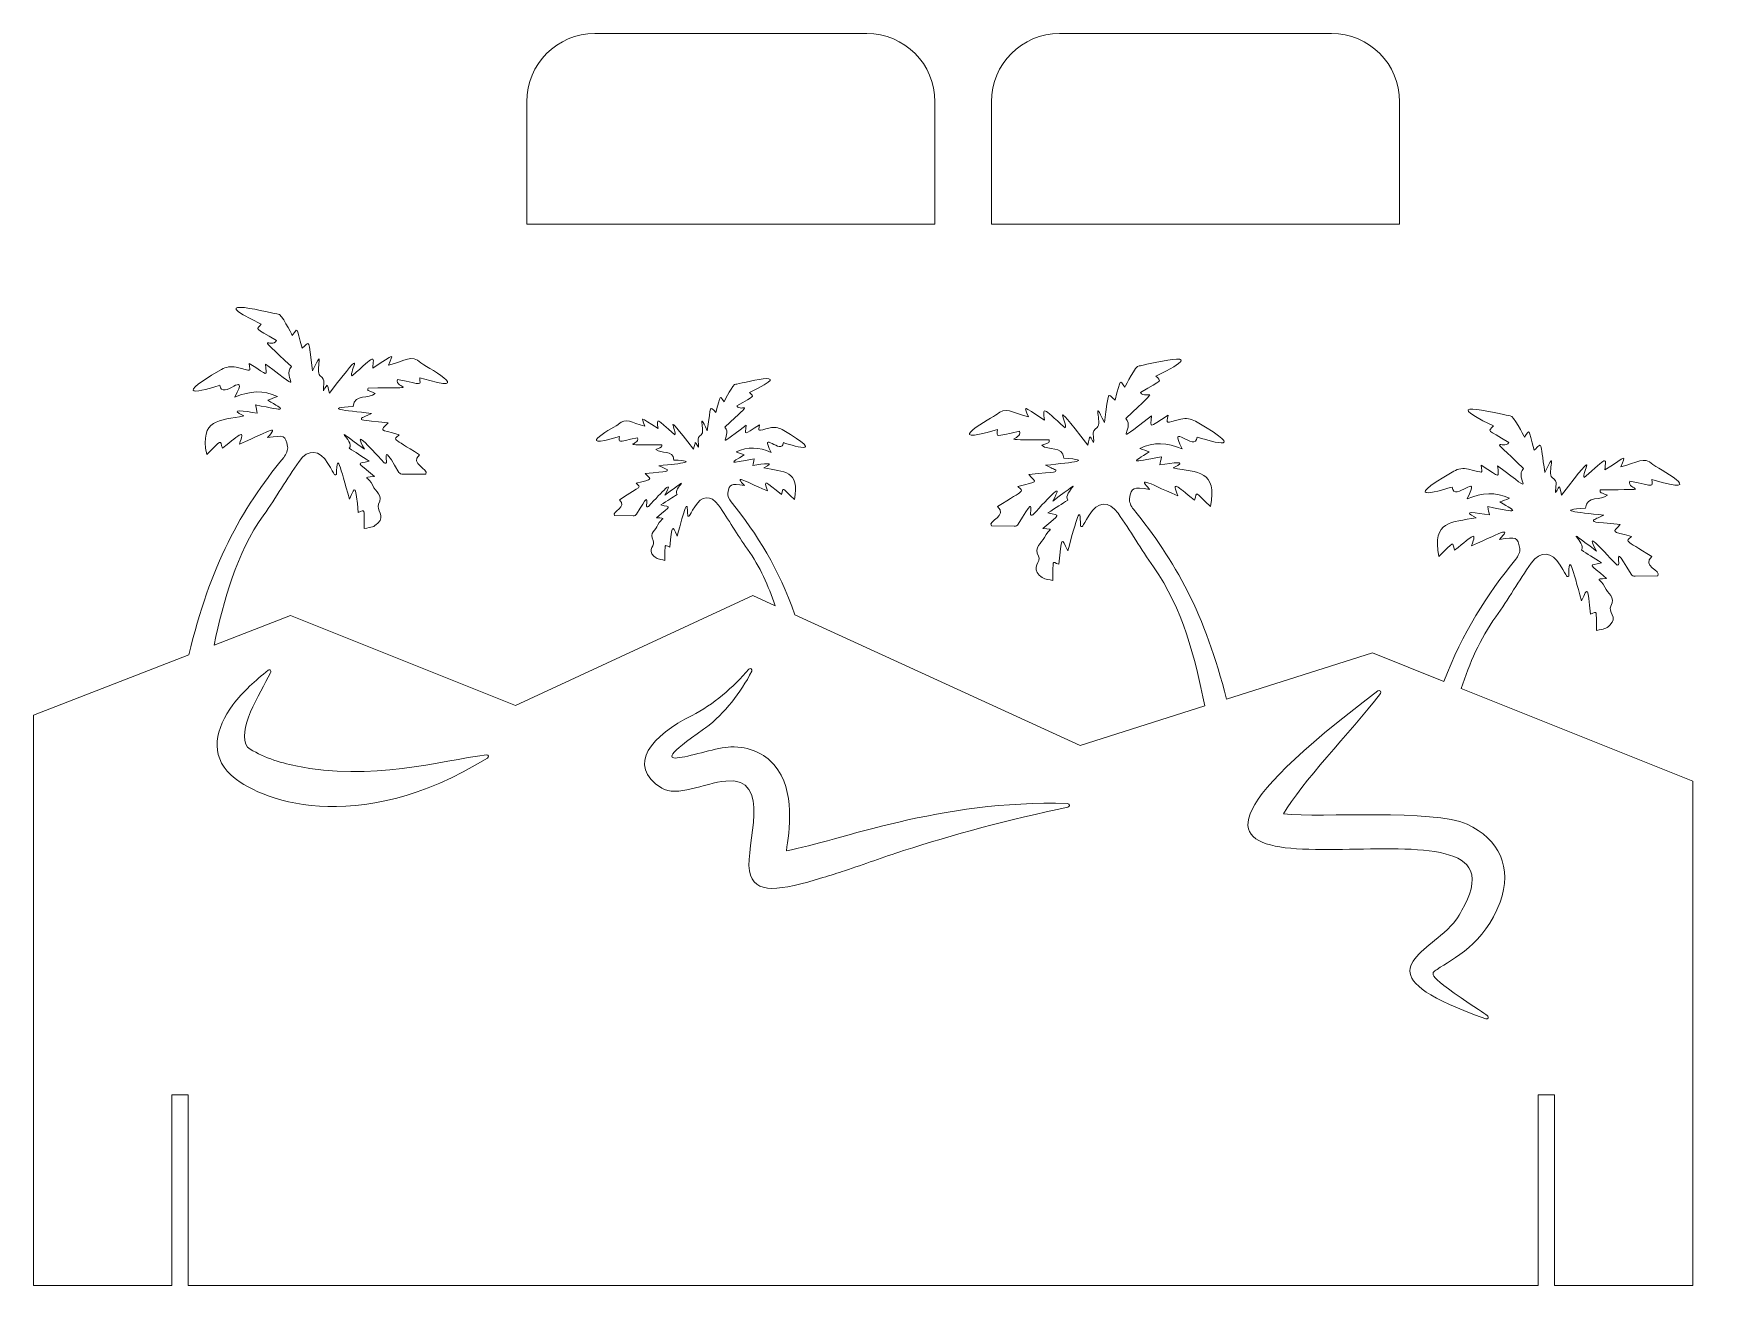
# Model space of a CAD drawing. Header units: inches. Extents: x 1888 to 2514, y -254 to -24.
# Drawn here: x 2205.6 to 2514.2, y -254 to -24 of the extents above; entities that cross this region are included whole.
import ezdxf

# ---------------------------------------------------------------- set-up
doc = ezdxf.new("R2010")
doc.units = ezdxf.units.IN
doc.header["$MEASUREMENT"] = 0
doc.layers.add('_U+0421_U+043B_U+043E_U+0439 1', color=7, linetype='Continuous')

# ---------------------------------------------------------------- blocks, each defined once
blk = doc.blocks.new('block 5')
at = {"layer": '_U+0421_U+043B_U+043E_U+0439 1', "color": 1, "lineweight": 5, "true_color": 0xff0000}
for points, knots in [([(2467.85, -144.32), (2469.33, -139.7), (2471.29, -135.25), (2474.21, -131.14), (2476.48, -127.93), (2478.43, -124.5), (2480.7, -121.3), (2482.41, -118.9), (2484.49, -119.12), (2486.02, -121.66), (2487.47, -124.04), (2487.15, -123.81), (2487.6, -123.69), (2487.63, -119.22), (2488.24, -122.31), (2489.96, -128.2), (2491.13, -125.56), (2491.06, -125.67), (2491.57, -130.67), (2492.91, -130.19), (2492.61, -129.66), (2492.69, -133.64), (2494.16, -133.34), (2494.36, -133.42), (2495.17, -132.67), (2496.69, -131.28), (2494.74, -130.17), (2495.31, -129.18), (2496.26, -127.52), (2494.71, -126.82), (2494.24, -125.73), (2493.51, -124.02), (2492.04, -124.29), (2494.55, -124.09), (2491.16, -121.2), (2491.24, -121.81), (2493.59, -121.24), (2492.11, -120.28), (2491.01, -119.57), (2489.92, -118.87), (2491.1, -117.59), (2485.53, -113.79), (2492.7, -119.06), (2490.52, -115.09), (2493.27, -118.28), (2496.34, -121.56), (2496.51, -121.75), (2496.83, -121.6), (2496.8, -121.35), (2496.56, -119.35), (2496.64, -119.3), (2499.05, -123.32), (2499.2, -123.57), (2499.49, -123.69), (2499.78, -123.66), (2499.78, -123.66), (2503.97, -123.62), (2503.97, -123.62), (2504.7, -122.67), (2500.84, -121.77), (2502.86, -120.07), (2497.6, -116.77), (2498.05, -117.43), (2499.11, -116.39), (2495.26, -115.31), (2495.61, -115.81), (2497.07, -114.2), (2491.62, -113.63), (2492.2, -113.81), (2492.15, -113.34), (2492.7, -113.09), (2493.25, -112.84), (2494.02, -112.48), (2488.74, -111.92), (2485.23, -111.56), (2490.66, -111.19), (2490.92, -108.74), (2493.52, -109.92), (2494.69, -108.8), (2493.11, -108.16), (2493.32, -108.36), (2493.39, -107.81), (2504.04, -107.74), (2498.1, -107.97), (2498.81, -106.23), (2503.62, -107.19), (2502.91, -107.4), (2502.86, -105.93), (2514.17, -109.32), (2503.35, -103.45), (2503.07, -103.18), (2501.31, -101.55), (2500.28, -102.88), (2497.16, -103.59), (2497.96, -101.4), (2498.51, -101.42), (2494.22, -104.17), (2494.48, -101.74), (2494.75, -101.72), (2490.45, -105.58), (2489.69, -105.05), (2493.81, -98.94), (2486.26, -108.78), (2485.79, -106.82), (2486.07, -106.92), (2485.19, -108.31), (2485.03, -107.22), (2485.79, -106.38), (2484.54, -105.53), (2483.56, -104.87), (2485.6, -99.58), (2483.2, -104.63), (2482.31, -98.58), (2482.79, -99.19), (2481.26, -100.52), (2480.12, -96.39), (2480.51, -96.72), (2479.46, -98.16), (2479.26, -97.77), (2477.44, -94.08), (2476.84, -94.21), (2476.44, -94.31), (2461.9, -90.37), (2473.74, -96.09), (2472.79, -97.23), (2472.38, -96.59), (2476.59, -99.1), (2475.65, -100.67), (2472.08, -97.1), (2479.29, -103.87), (2477.38, -105.84), (2482.56, -109.49), (2474.53, -103.4), (2474.68, -105.75), (2475.28, -105.66), (2471.51, -103.29), (2471.73, -104.99), (2472.14, -104.7), (2469.15, -104), (2468.24, -103.79), (2467.27, -103.93), (2466.46, -104.4), (2455.46, -110.73), (2465.05, -107.67), (2466.17, -107.3), (2466.45, -110.35), (2471.71, -104.02), (2468.93, -109.47), (2471.72, -108.29), (2474.09, -108.18), (2476.73, -109.38), (2475.98, -109.65), (2475.5, -109.83), (2474.96, -110.03), (2478.13, -111.97), (2478.71, -112.09), (2472.71, -110.91), (2472.84, -111.55), (2472.93, -111.96), (2473.02, -112.43), (2470.63, -112.05), (2467.56, -111.51), (2470.58, -112.95), (2466.08, -113.84), (2462.4, -113.41), (2463.73, -120.05), (2466.65, -117.24), (2466.15, -117.29), (2466.63, -118.88), (2470.14, -116.14), (2470.78, -115.24), (2469.73, -118.12), (2475.94, -115.34), (2476.92, -114.65), (2474.9, -116.92), (2478.01, -116.45), (2478.2, -116.48), (2478.6, -118.58), (2478.72, -119.17), (2478.31, -120.02), (2477.88, -120.55), (2472.48, -127.19), (2468.1, -134.1), (2464.66, -143.04), (2464.66, -143.04), (2451.53, -137.79), (2451.53, -137.79), (2451.53, -137.79), (2424.69, -146.28), (2424.69, -146.28), (2420.88, -130.74), (2415.27, -120.8), (2407.62, -111.37), (2407.19, -110.85), (2406.78, -110), (2406.89, -109.4), (2407.3, -107.31), (2407.49, -107.28), (2410.6, -107.75), (2408.57, -105.48), (2409.56, -106.17), (2415.76, -108.94), (2414.72, -106.07), (2415.36, -106.97), (2418.87, -109.71), (2419.35, -108.11), (2418.85, -108.07), (2421.76, -110.88), (2423.1, -104.24), (2419.42, -104.66), (2414.91, -103.78), (2417.93, -102.34), (2414.87, -102.88), (2412.47, -103.25), (2412.57, -102.79), (2412.66, -102.38), (2412.79, -101.74), (2406.79, -102.91), (2407.36, -102.8), (2410.54, -100.86), (2410, -100.66), (2409.51, -100.48), (2408.77, -100.21), (2411.41, -99), (2413.78, -99.11), (2416.57, -100.3), (2413.79, -94.85), (2419.05, -101.17), (2419.33, -98.13), (2420.45, -98.49), (2430.04, -101.56), (2419.04, -95.23), (2418.22, -94.76), (2417.26, -94.62), (2416.34, -94.83), (2413.36, -95.52), (2413.77, -95.82), (2413.98, -94.12), (2410.22, -96.49), (2410.82, -96.58), (2410.97, -94.23), (2402.94, -100.32), (2408.11, -96.67), (2406.21, -94.7), (2413.42, -87.93), (2409.84, -91.5), (2408.91, -89.93), (2413.11, -87.42), (2412.71, -88.06), (2411.76, -86.91), (2423.6, -81.2), (2409.06, -85.13), (2408.66, -85.04), (2408.06, -84.9), (2406.24, -88.59), (2406.04, -88.98), (2404.99, -87.55), (2405.38, -87.21), (2404.24, -91.34), (2402.71, -90.02), (2403.18, -89.4), (2402.3, -95.46), (2399.9, -90.41), (2401.93, -95.7), (2400.96, -96.36), (2399.71, -97.21), (2400.47, -98.04), (2400.31, -99.13), (2399.43, -97.75), (2399.71, -97.65), (2399.23, -99.61), (2391.69, -89.77), (2395.8, -95.88), (2395.05, -96.41), (2390.75, -92.55), (2391.02, -92.57), (2391.27, -95), (2386.99, -92.25), (2387.53, -92.23), (2388.34, -94.42), (2385.22, -93.7), (2384.19, -92.38), (2382.43, -94.01), (2382.15, -94.28), (2371.33, -100.15), (2382.64, -96.75), (2382.59, -98.22), (2381.88, -98.02), (2386.69, -97.06), (2387.4, -98.8), (2381.45, -98.57), (2392.11, -98.64), (2392.18, -99.18), (2392.39, -98.99), (2390.8, -99.63), (2391.98, -100.75), (2394.58, -99.57), (2394.84, -102.01), (2400.27, -102.39), (2396.75, -102.74), (2391.48, -103.3), (2392.25, -103.66), (2392.8, -103.92), (2393.35, -104.17), (2393.29, -104.64), (2393.88, -104.45), (2388.42, -105.03), (2389.89, -106.64), (2390.24, -106.13), (2386.38, -107.22), (2387.45, -108.26), (2387.9, -107.6), (2382.64, -110.89), (2384.66, -112.6), (2380.8, -113.5), (2381.53, -114.45), (2381.53, -114.45), (2385.72, -114.48), (2385.72, -114.48), (2386.01, -114.51), (2386.3, -114.4), (2386.45, -114.14), (2388.85, -110.13), (2388.94, -110.18), (2388.7, -112.18), (2388.67, -112.43), (2388.98, -112.58), (2389.16, -112.39), (2392.23, -109.11), (2394.98, -105.91), (2392.8, -109.89), (2399.96, -104.62), (2394.39, -108.42), (2395.58, -109.7), (2394.49, -110.4), (2393.39, -111.11), (2391.91, -112.07), (2394.26, -112.63), (2394.33, -112.02), (2390.95, -114.92), (2393.46, -115.12), (2391.99, -114.85), (2391.26, -116.56), (2390.79, -117.65), (2389.23, -118.35), (2390.19, -120.01), (2390.76, -121), (2388.81, -122.11), (2390.33, -123.49), (2391.14, -124.24), (2391.34, -124.16), (2392.81, -124.47), (2392.89, -120.49), (2392.59, -121.02), (2393.92, -121.5), (2394.44, -116.5), (2394.37, -116.38), (2395.54, -119.03), (2397.25, -113.13), (2397.87, -110.05), (2397.9, -114.51), (2398.35, -114.64), (2398.03, -114.87), (2399.48, -112.48), (2401.01, -109.95), (2403.09, -109.73), (2404.79, -112.12), (2407.07, -115.33), (2409.02, -118.76), (2411.29, -121.97), (2416.75, -129.67), (2418.86, -138.56), (2420.75, -147.52), (2420.75, -147.52), (2397.83, -154.77), (2397.83, -154.77), (2397.83, -154.77), (2345.4, -130.76), (2345.4, -130.76), (2342.45, -122.29), (2338.58, -116.03), (2333.71, -110.03), (2333.36, -109.6), (2333.02, -108.9), (2333.11, -108.41), (2333.44, -106.69), (2333.6, -106.67), (2336.15, -107.05), (2334.49, -105.19), (2335.3, -105.75), (2340.4, -108.03), (2339.54, -105.67), (2340.06, -106.41), (2342.95, -108.66), (2343.34, -107.35), (2342.93, -107.31), (2345.33, -109.62), (2346.42, -104.17), (2343.4, -104.52), (2339.7, -103.79), (2342.18, -102.61), (2339.66, -103.05), (2337.7, -103.36), (2337.77, -102.98), (2337.84, -102.64), (2337.95, -102.12), (2333.03, -103.08), (2333.5, -102.98), (2336.11, -101.39), (2335.66, -101.23), (2335.26, -101.08), (2334.65, -100.85), (2336.82, -99.87), (2338.76, -99.96), (2341.06, -100.93), (2338.77, -96.46), (2343.1, -101.65), (2343.33, -99.15), (2344.24, -99.45), (2352.12, -101.96), (2343.09, -96.76), (2342.42, -96.38), (2341.62, -96.26), (2340.87, -96.44), (2338.42, -97.01), (2338.76, -97.25), (2338.93, -95.85), (2335.84, -97.8), (2336.33, -97.87), (2336.46, -95.94), (2329.86, -100.94), (2334.11, -97.95), (2332.55, -96.33), (2338.47, -90.77), (2335.53, -93.7), (2334.77, -92.41), (2338.22, -90.35), (2337.89, -90.88), (2337.1, -89.94), (2346.83, -85.25), (2334.89, -88.47), (2334.56, -88.4), (2334.07, -88.29), (2332.57, -91.32), (2332.41, -91.64), (2331.55, -90.46), (2331.87, -90.18), (2330.93, -93.58), (2329.68, -92.49), (2330.06, -91.98), (2329.34, -96.95), (2327.37, -92.81), (2329.04, -97.15), (2328.23, -97.69), (2327.21, -98.39), (2327.83, -99.08), (2327.7, -99.97), (2326.98, -98.83), (2327.21, -98.76), (2326.82, -100.36), (2320.62, -92.28), (2324, -97.3), (2323.38, -97.74), (2319.85, -94.57), (2320.07, -94.58), (2320.28, -96.58), (2316.76, -94.32), (2317.21, -94.3), (2317.87, -96.1), (2315.31, -95.51), (2314.46, -94.43), (2313.02, -95.77), (2312.79, -95.98), (2303.9, -100.81), (2313.19, -98.02), (2313.15, -99.23), (2312.57, -99.06), (2316.52, -98.27), (2317.1, -99.7), (2312.22, -99.51), (2320.97, -99.57), (2321.03, -100.01), (2321.2, -99.86), (2319.9, -100.38), (2320.86, -101.3), (2323, -100.33), (2323.21, -102.34), (2327.67, -102.65), (2324.78, -102.94), (2320.45, -103.4), (2321.09, -103.69), (2321.54, -103.9), (2321.99, -104.11), (2321.94, -104.5), (2322.42, -104.34), (2317.94, -104.82), (2319.14, -106.14), (2319.43, -105.72), (2316.27, -106.61), (2317.14, -107.47), (2317.51, -106.93), (2313.19, -109.63), (2314.85, -111.03), (2311.68, -111.77), (2312.28, -112.55), (2312.28, -112.55), (2315.72, -112.58), (2315.72, -112.58), (2315.96, -112.61), (2316.19, -112.51), (2316.32, -112.3), (2318.29, -109), (2318.36, -109.05), (2318.17, -110.69), (2318.14, -110.9), (2318.4, -111.02), (2318.55, -110.86), (2321.07, -108.17), (2323.32, -105.54), (2321.54, -108.81), (2327.42, -104.48), (2322.84, -107.6), (2323.82, -108.65), (2322.93, -109.23), (2322.02, -109.81), (2320.8, -110.6), (2322.73, -111.06), (2322.8, -110.56), (2320.02, -112.94), (2322.07, -113.11), (2320.87, -112.88), (2320.27, -114.28), (2319.89, -115.18), (2318.61, -115.76), (2319.39, -117.12), (2319.86, -117.93), (2318.26, -118.85), (2319.5, -119.98), (2320.17, -120.6), (2320.34, -120.53), (2321.54, -120.78), (2321.61, -117.51), (2321.36, -117.95), (2322.46, -118.34), (2322.88, -114.23), (2322.82, -114.14), (2323.78, -116.32), (2325.19, -111.47), (2325.7, -108.94), (2325.73, -112.61), (2326.09, -112.71), (2325.83, -112.9), (2327.02, -110.94), (2328.28, -108.86), (2329.99, -108.67), (2331.39, -110.64), (2333.25, -113.28), (2334.86, -116.1), (2336.72, -118.73), (2339.02, -121.97), (2340.59, -125.47), (2341.79, -129.11), (2341.79, -129.11), (2337.7, -127.23), (2337.7, -127.23), (2337.7, -127.23), (2294.1, -147.43), (2294.1, -147.43), (2294.1, -147.43), (2252.79, -130.91), (2252.79, -130.91), (2252.79, -130.91), (2238.73, -136.36), (2238.73, -136.36), (2240.54, -127.96), (2242.71, -119.67), (2247.84, -112.44), (2250.12, -109.24), (2252.07, -105.81), (2254.34, -102.6), (2256.04, -100.2), (2258.12, -100.43), (2259.65, -102.96), (2261.1, -105.35), (2260.78, -105.11), (2261.23, -104.99), (2261.26, -100.53), (2261.88, -103.61), (2263.59, -109.51), (2264.77, -106.86), (2264.7, -106.97), (2265.21, -111.97), (2266.55, -111.5), (2266.25, -110.96), (2266.32, -114.94), (2267.79, -114.64), (2267.99, -114.72), (2268.81, -113.97), (2270.32, -112.59), (2268.38, -111.48), (2268.95, -110.48), (2269.9, -108.83), (2268.34, -108.13), (2267.87, -107.03), (2267.14, -105.32), (2265.68, -105.6), (2268.18, -105.39), (2264.8, -102.5), (2264.88, -103.11), (2267.23, -102.54), (2265.74, -101.59), (2264.64, -100.87), (2263.55, -100.18), (2264.74, -98.89), (2259.17, -95.09), (2266.33, -100.37), (2264.16, -96.39), (2266.9, -99.58), (2269.97, -102.87), (2270.15, -103.05), (2270.46, -102.91), (2270.43, -102.65), (2270.2, -100.66), (2270.28, -100.6), (2272.69, -104.62), (2272.84, -104.87), (2273.12, -104.99), (2273.42, -104.96), (2273.42, -104.96), (2277.6, -104.92), (2277.6, -104.92), (2278.34, -103.97), (2274.47, -103.07), (2276.49, -101.37), (2271.24, -98.07), (2271.68, -98.74), (2272.75, -97.69), (2268.9, -96.61), (2269.25, -97.12), (2270.71, -95.51), (2265.26, -94.93), (2265.84, -95.12), (2265.78, -94.65), (2266.33, -94.39), (2266.88, -94.14), (2267.66, -93.78), (2262.38, -93.22), (2258.86, -92.87), (2264.29, -92.49), (2264.55, -90.04), (2267.15, -91.22), (2268.33, -90.1), (2266.74, -89.46), (2266.95, -89.66), (2267.03, -89.12), (2277.68, -89.04), (2271.74, -89.27), (2272.44, -87.54), (2277.25, -88.5), (2276.54, -88.7), (2276.5, -87.23), (2287.8, -90.62), (2276.98, -84.75), (2276.7, -84.49), (2274.94, -82.86), (2273.91, -84.18), (2270.79, -84.89), (2271.6, -82.71), (2272.15, -82.72), (2267.86, -85.47), (2268.12, -83.04), (2268.38, -83.02), (2264.08, -86.89), (2263.33, -86.35), (2267.44, -80.24), (2259.9, -90.08), (2259.43, -88.13), (2259.7, -88.22), (2258.82, -89.61), (2258.66, -88.52), (2259.43, -87.68), (2258.18, -86.83), (2257.2, -86.17), (2259.23, -80.88), (2256.83, -85.93), (2255.95, -79.88), (2256.42, -80.49), (2254.9, -81.82), (2253.76, -77.69), (2254.14, -78.02), (2253.1, -79.46), (2252.9, -79.07), (2251.07, -75.38), (2250.47, -75.52), (2250.07, -75.61), (2235.54, -71.68), (2247.38, -77.39), (2246.42, -78.54), (2246.02, -77.89), (2250.22, -80.4), (2249.29, -81.98), (2245.71, -78.4), (2252.93, -85.18), (2251.02, -87.14), (2256.2, -90.79), (2248.16, -84.7), (2248.32, -87.05), (2248.91, -86.96), (2245.15, -84.59), (2245.36, -86.29), (2245.78, -86), (2242.79, -85.31), (2241.87, -85.09), (2240.91, -85.23), (2240.09, -85.7), (2229.09, -92.03), (2238.68, -88.97), (2239.8, -88.6), (2240.08, -91.65), (2245.35, -85.33), (2242.56, -90.78), (2245.36, -89.59), (2247.72, -89.48), (2250.36, -90.68), (2249.62, -90.96), (2249.13, -91.14), (2248.59, -91.34), (2251.77, -93.28), (2252.34, -93.39), (2246.34, -92.22), (2246.48, -92.85), (2246.56, -93.26), (2246.66, -93.73), (2244.26, -93.36), (2241.2, -92.81), (2244.22, -94.25), (2239.71, -95.14), (2236.03, -94.71), (2237.37, -101.35), (2240.28, -98.55), (2239.78, -98.59), (2240.26, -100.18), (2243.77, -97.44), (2244.42, -96.54), (2243.37, -99.42), (2249.57, -96.65), (2250.56, -95.96), (2248.54, -98.22), (2251.65, -97.76), (2251.83, -97.78), (2252.24, -99.88), (2252.36, -100.47), (2251.94, -101.32), (2251.51, -101.85), (2243.63, -111.55), (2237.92, -121.82), (2234.11, -138.16), (2234.11, -138.16), (2205.57, -149.24), (2205.57, -149.24), (2205.57, -149.24), (2205.57, -254), (2205.57, -254), (2214.28, -254), (2222.74, -254), (2230.97, -254), (2230.97, -254), (2230.97, -219), (2230.97, -219), (2230.97, -219), (2233.97, -219), (2233.97, -219), (2233.97, -219), (2233.97, -254), (2233.97, -254), (2381.21, -254), (2449.87, -254), (2481.97, -254), (2481.97, -254), (2481.97, -219), (2481.97, -219), (2481.97, -219), (2484.97, -219), (2484.97, -219), (2484.97, -219), (2484.97, -254), (2484.97, -254), (2510.21, -254), (2510.14, -254), (2510.37, -254), (2510.37, -254), (2510.37, -161.32), (2510.37, -161.32), (2510.37, -161.32), (2467.85, -144.32), (2467.85, -144.32)], [0, 0, 0, 0, 1, 1, 1, 2, 2, 2, 3, 3, 3, 4, 4, 4, 5, 5, 5, 6, 6, 6, 7, 7, 7, 8, 8, 8, 9, 9, 9, 10, 10, 10, 11, 11, 11, 12, 12, 12, 13, 13, 13, 14, 14, 14, 15, 15, 15, 16, 16, 16, 17, 17, 17, 18, 18, 18, 19, 19, 19, 20, 20, 20, 21, 21, 21, 22, 22, 22, 23, 23, 23, 24, 24, 24, 25, 25, 25, 26, 26, 26, 27, 27, 27, 28, 28, 28, 29, 29, 29, 30, 30, 30, 31, 31, 31, 32, 32, 32, 33, 33, 33, 34, 34, 34, 35, 35, 35, 36, 36, 36, 37, 37, 37, 38, 38, 38, 39, 39, 39, 40, 40, 40, 41, 41, 41, 42, 42, 42, 43, 43, 43, 44, 44, 44, 45, 45, 45, 46, 46, 46, 47, 47, 47, 48, 48, 48, 49, 49, 49, 50, 50, 50, 51, 51, 51, 52, 52, 52, 53, 53, 53, 54, 54, 54, 55, 55, 55, 56, 56, 56, 57, 57, 57, 58, 58, 58, 59, 59, 59, 60, 60, 60, 61, 61, 61, 62, 62, 62, 63, 63, 63, 64, 64, 64, 65, 65, 65, 66, 66, 66, 67, 67, 67, 68, 68, 68, 69, 69, 69, 70, 70, 70, 71, 71, 71, 72, 72, 72, 73, 73, 73, 74, 74, 74, 75, 75, 75, 76, 76, 76, 77, 77, 77, 78, 78, 78, 79, 79, 79, 80, 80, 80, 81, 81, 81, 82, 82, 82, 83, 83, 83, 84, 84, 84, 85, 85, 85, 86, 86, 86, 87, 87, 87, 88, 88, 88, 89, 89, 89, 90, 90, 90, 91, 91, 91, 92, 92, 92, 93, 93, 93, 94, 94, 94, 95, 95, 95, 96, 96, 96, 97, 97, 97, 98, 98, 98, 99, 99, 99, 100, 100, 100, 101, 101, 101, 102, 102, 102, 103, 103, 103, 104, 104, 104, 105, 105, 105, 106, 106, 106, 107, 107, 107, 108, 108, 108, 109, 109, 109, 110, 110, 110, 111, 111, 111, 112, 112, 112, 113, 113, 113, 114, 114, 114, 115, 115, 115, 116, 116, 116, 117, 117, 117, 118, 118, 118, 119, 119, 119, 120, 120, 120, 121, 121, 121, 122, 122, 122, 123, 123, 123, 124, 124, 124, 125, 125, 125, 126, 126, 126, 127, 127, 127, 128, 128, 128, 129, 129, 129, 130, 130, 130, 131, 131, 131, 132, 132, 132, 133, 133, 133, 134, 134, 134, 135, 135, 135, 136, 136, 136, 137, 137, 137, 138, 138, 138, 139, 139, 139, 140, 140, 140, 141, 141, 141, 142, 142, 142, 143, 143, 143, 144, 144, 144, 145, 145, 145, 146, 146, 146, 147, 147, 147, 148, 148, 148, 149, 149, 149, 150, 150, 150, 151, 151, 151, 152, 152, 152, 153, 153, 153, 154, 154, 154, 155, 155, 155, 156, 156, 156, 157, 157, 157, 158, 158, 158, 159, 159, 159, 160, 160, 160, 161, 161, 161, 162, 162, 162, 163, 163, 163, 164, 164, 164, 165, 165, 165, 166, 166, 166, 167, 167, 167, 168, 168, 168, 169, 169, 169, 170, 170, 170, 171, 171, 171, 172, 172, 172, 173, 173, 173, 174, 174, 174, 175, 175, 175, 176, 176, 176, 177, 177, 177, 178, 178, 178, 179, 179, 179, 180, 180, 180, 181, 181, 181, 182, 182, 182, 183, 183, 183, 184, 184, 184, 185, 185, 185, 186, 186, 186, 187, 187, 187, 188, 188, 188, 189, 189, 189, 190, 190, 190, 191, 191, 191, 192, 192, 192, 193, 193, 193, 194, 194, 194, 195, 195, 195, 196, 196, 196, 197, 197, 197, 198, 198, 198, 199, 199, 199, 200, 200, 200, 201, 201, 201, 202, 202, 202, 203, 203, 203, 204, 204, 204, 205, 205, 205, 206, 206, 206, 207, 207, 207, 208, 208, 208, 209, 209, 209, 210, 210, 210, 211, 211, 211, 212, 212, 212, 213, 213, 213, 214, 214, 214, 215, 215, 215, 216, 216, 216, 217, 217, 217, 218, 218, 218, 219, 219, 219, 220, 220, 220, 221, 221, 221, 222, 222, 222, 223, 223, 223, 224, 224, 224, 225, 225, 225, 226, 226, 226, 227, 227, 227, 228, 228, 228, 229, 229, 229, 230, 230, 230, 231, 231, 231, 232, 232, 232, 233, 233, 233, 234, 234, 234, 235, 235, 235, 236, 236, 236, 237, 237, 237, 238, 238, 238, 239, 239, 239, 240, 240, 240, 241, 241, 241, 242, 242, 242, 243, 243, 243, 244, 244, 244, 245, 245, 245, 246, 246, 246, 247, 247, 247, 248, 248, 248, 249, 249, 249, 250, 250, 250, 251, 251, 251, 252, 252, 252, 253, 253, 253, 254, 254, 254, 255, 255, 255, 256, 256, 256, 257, 257, 257, 258, 258, 258, 259, 259, 259, 260, 260, 260, 261, 261, 261, 262, 262, 262, 263, 263, 263, 264, 264, 264, 265, 265, 265, 265]), ([(2288.97, -157.1), (2264.73, -172.07), (2246.51, -164.66), (2241.82, -160.19), (2237.87, -156.55), (2238.96, -151.62), (2242.19, -147.31), (2244.05, -144.87), (2246.31, -142.83), (2248.65, -140.95), (2248.79, -140.83), (2248.99, -140.85), (2249.1, -140.99), (2249.23, -141.16), (2249.16, -141.29), (2249.07, -141.46), (2247.12, -145.28), (2242.73, -152.22), (2244.88, -155.11), (2247.36, -156.92), (2250.79, -157.94), (2253.73, -158.52), (2267.52, -161.45), (2280.35, -157.59), (2288.76, -156.5), (2288.93, -156.48), (2289.09, -156.61), (2289.12, -156.78), (2289.13, -156.91), (2289.07, -157.03), (2288.97, -157.1)], [0, 0, 0, 0, 1, 1, 1, 2, 2, 2, 3, 3, 3, 4, 4, 4, 5, 5, 5, 6, 6, 6, 7, 7, 7, 8, 8, 8, 9, 9, 9, 10, 10, 10, 10]), ([(2395.59, -166.11), (2384.88, -168.37), (2374.13, -171.27), (2365.41, -174.11), (2361.58, -175.35), (2358.27, -176.57), (2354.57, -177.8), (2353.29, -178.23), (2351.97, -178.65), (2350.56, -179.08), (2342.8, -181.39), (2337.83, -182.43), (2337.07, -177.8), (2336.3, -173.26), (2341.44, -160.41), (2332.76, -161.32), (2328.71, -161.73), (2323.69, -164.32), (2320.96, -162.64), (2314.24, -158.32), (2319.24, -152.93), (2326.54, -149.26), (2330.36, -147.36), (2334.15, -144.05), (2336.98, -140.78), (2337.23, -140.48), (2337.7, -140.8), (2337.52, -141.15), (2335.41, -145.19), (2332.6, -148.76), (2329.02, -151.57), (2329.01, -151.58), (2328.66, -151.8), (2328.65, -151.81), (2315.07, -161.22), (2328.78, -155.24), (2333.65, -155.06), (2337.15, -154.99), (2339.79, -156.24), (2341.62, -158.37), (2345.66, -163.14), (2344.33, -170.66), (2343.88, -174.13), (2353.52, -172.38), (2372.1, -164.72), (2395.46, -165.46), (2395.75, -165.46), (2395.86, -165.61), (2395.85, -165.8), (2395.85, -165.95), (2395.74, -166.08), (2395.59, -166.11)], [0, 0, 0, 0, 1, 1, 1, 2, 2, 2, 3, 3, 3, 4, 4, 4, 5, 5, 5, 6, 6, 6, 7, 7, 7, 8, 8, 8, 9, 9, 9, 10, 10, 10, 11, 11, 11, 12, 12, 12, 13, 13, 13, 14, 14, 14, 15, 15, 15, 16, 16, 16, 17, 17, 17, 17]), ([(2474.97, -183.6), (2472.13, -191.33), (2466.35, -193.91), (2463.4, -195.94), (2462.24, -196.73), (2461.13, -196.81), (2471.04, -203.33), (2472.64, -204.39), (2473, -204.54), (2472.76, -204.89), (2472.67, -205.02), (2472.52, -205.06), (2472.38, -205.02), (2451.12, -197.53), (2459.01, -194.19), (2464.64, -189.19), (2466.72, -187.34), (2467.27, -186.35), (2467.98, -185.08), (2469.54, -182.32), (2470.35, -179.77), (2469.53, -177.8), (2464.44, -165.38), (2392.28, -190.24), (2452.55, -144.77), (2452.86, -144.53), (2453.24, -144.93), (2453.01, -145.23), (2447.28, -152.59), (2438.46, -161.65), (2435.22, -167.38), (2442.18, -168.09), (2462.69, -166.44), (2468.92, -169.26), (2474.82, -171.94), (2477.29, -177.23), (2474.97, -183.6)], [0, 0, 0, 0, 1, 1, 1, 2, 2, 2, 3, 3, 3, 4, 4, 4, 5, 5, 5, 6, 6, 6, 7, 7, 7, 8, 8, 8, 9, 9, 9, 10, 10, 10, 11, 11, 11, 12, 12, 12, 12])]:
    blk.add_open_spline(points, degree=3, knots=knots, dxfattribs=at)
blk = doc.blocks.new('block 4')
at = {"layer": '_U+0421_U+043B_U+043E_U+0439 1'}
blk.add_blockref('block 5', (0, 0), dxfattribs=at)
blk = doc.blocks.new('block 7')
at = {"layer": '_U+0421_U+043B_U+043E_U+0439 1', "color": 1, "lineweight": 5, "true_color": 0xff0000}
blk.add_open_spline([(2371.16, -36.5), (2371.16, -36.5), (2371.16, -58.99), (2371.16, -58.99), (2371.16, -58.99), (2296.16, -58.99), (2296.16, -58.99), (2296.16, -58.99), (2296.16, -36.5), (2296.16, -36.5), (2296.16, -29.59), (2301.76, -23.99), (2308.67, -23.99), (2308.67, -23.99), (2358.65, -23.99), (2358.65, -23.99), (2365.56, -23.99), (2371.16, -29.59), (2371.16, -36.5)], degree=3, knots=[0, 0, 0, 0, 1, 1, 1, 2, 2, 2, 3, 3, 3, 4, 4, 4, 5, 5, 5, 6, 6, 6, 6], dxfattribs=at)
blk = doc.blocks.new('block 6')
at = {"layer": '_U+0421_U+043B_U+043E_U+0439 1'}
blk.add_blockref('block 7', (0, 0), dxfattribs=at)
blk = doc.blocks.new('block 9')
at = {"layer": '_U+0421_U+043B_U+043E_U+0439 1', "color": 1, "lineweight": 5, "true_color": 0xff0000}
blk.add_open_spline([(2456.53, -36.5), (2456.53, -36.5), (2456.53, -58.99), (2456.53, -58.99), (2456.53, -58.99), (2381.53, -58.99), (2381.53, -58.99), (2381.53, -58.99), (2381.53, -36.5), (2381.53, -36.5), (2381.53, -29.59), (2387.13, -23.99), (2394.04, -23.99), (2394.04, -23.99), (2444.03, -23.99), (2444.03, -23.99), (2450.93, -23.99), (2456.53, -29.59), (2456.53, -36.5)], degree=3, knots=[0, 0, 0, 0, 1, 1, 1, 2, 2, 2, 3, 3, 3, 4, 4, 4, 5, 5, 5, 6, 6, 6, 6], dxfattribs=at)
blk = doc.blocks.new('block 8')
at = {"layer": '_U+0421_U+043B_U+043E_U+0439 1'}
blk.add_blockref('block 9', (0, 0), dxfattribs=at)

msp = doc.modelspace()

# ---------------------------------------------------------------- block references
at = {"layer": '_U+0421_U+043B_U+043E_U+0439 1'}
for name in ['block 6', 'block 8', 'block 4']:
    msp.add_blockref(name, (0, 0), dxfattribs=at)

doc.saveas('drawing.dxf')
